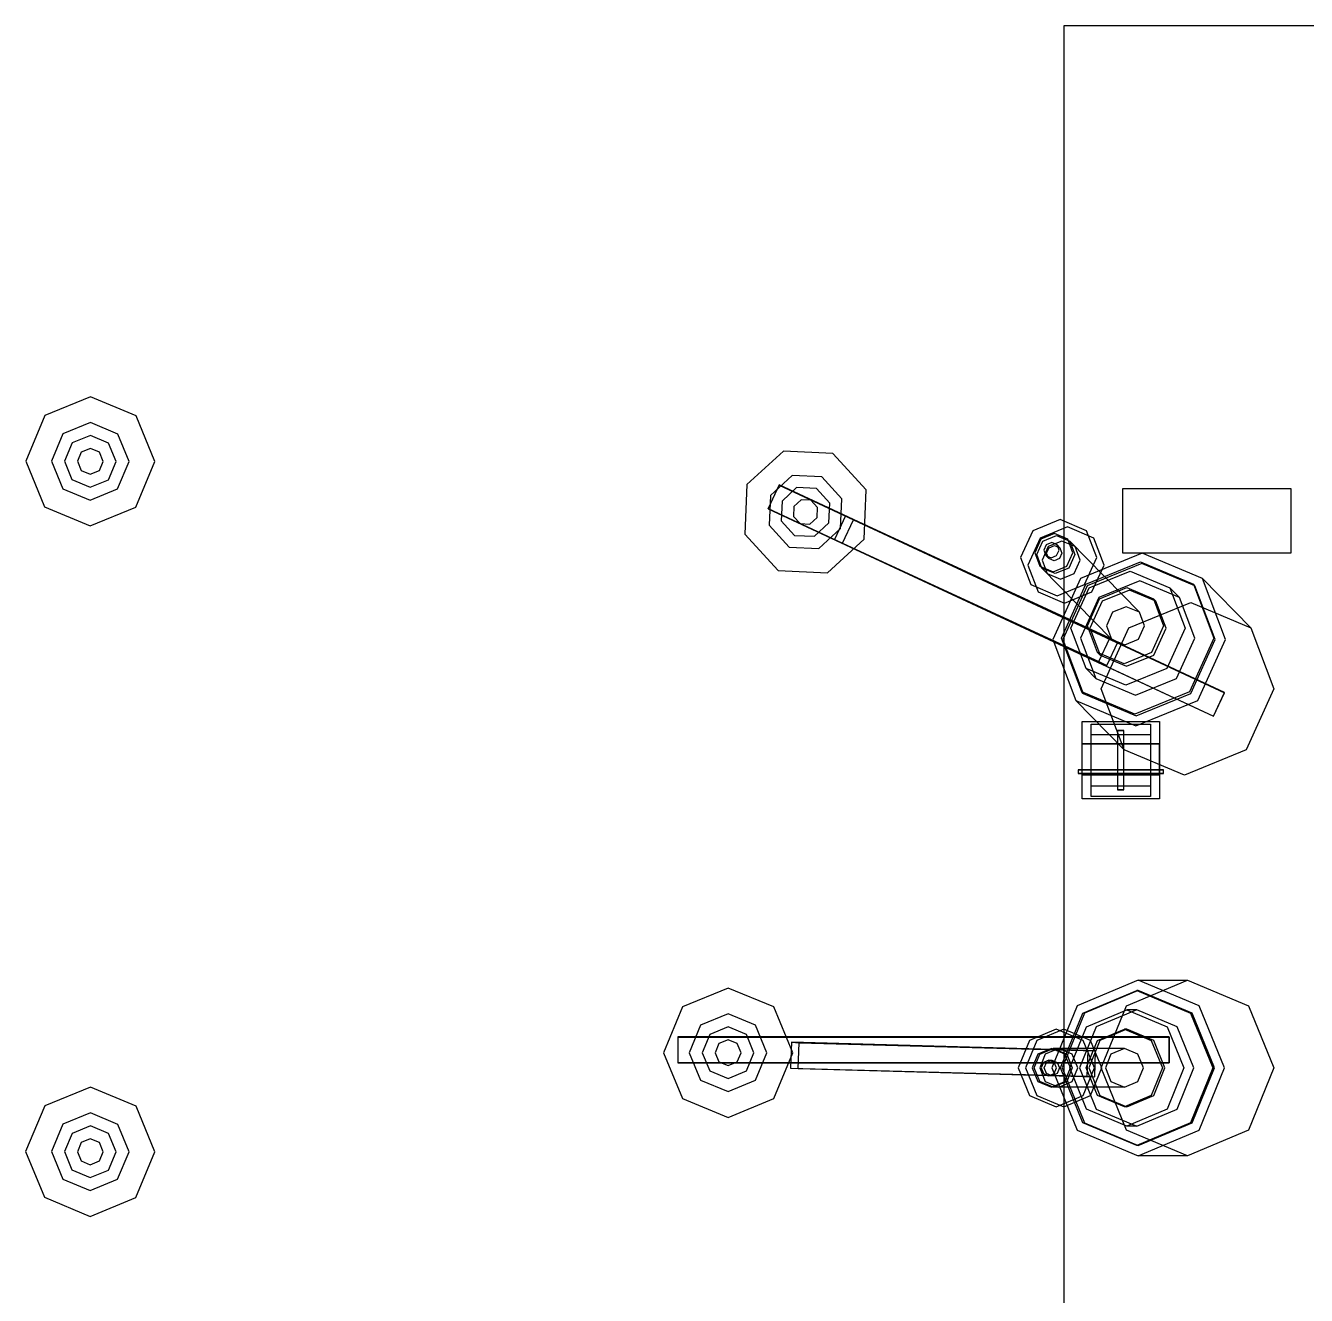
# Model space of a CAD drawing. Header units: inches. Extents: x -4812 to 4100, y -5780 to 4596.
# Drawn here: x -4812 to 140, y -844 to 4066 of the extents above; entities that cross this region are included whole.
import ezdxf

# ---------------------------------------------------------------- set-up
doc = ezdxf.new("R2010")
doc.units = ezdxf.units.IN
doc.header["$MEASUREMENT"] = 0
doc.linetypes.add('dashed', pattern=[0.472727, 0.136364, -0.1, 0.136364, -0.1])
doc.linetypes.add('solid', pattern=[0.3, 0.1, 0.1, 0.1])
doc.layers.add('1_41EA_UMB_TCE_GSUT', color=7, linetype='Continuous')

# ---------------------------------------------------------------- blocks, each defined once
blk = doc.blocks.new('AUTOMATION TEST COMPONENT')
at = {"layer": '1_41EA_UMB_TCE_GSUT', "color": 1, "linetype": 'solid'}
for p, q in [((-795.9, -4255.7), (-795.9, 4066.3)), ((-795.9, 4066.3), (1396.1, 4066.3)), ((-795.9, -4255.7), (-795.9, 4066.3)), ((-795.9, 4066.3), (1396.1, 4066.3)), ((-4561, 2631.2), (-4738, 2558.6)), ((-4384.4, 2557.4), (-4561, 2631.2)), ((-4738, 2558.6), (-4811.8, 2382.1)), ((-4561.3, 2531.2), (-4667.5, 2487.7)), ((-4455.4, 2486.9), (-4561.3, 2531.2)), ((-4311.8, 2380.4), (-4384.4, 2557.4)), ((-4667.5, 2487.7), (-4711.8, 2381.8)), ((-4561.5, 2481.2), (-4632.3, 2452.2)), ((-4561.5, 2481.2), (-4632.3, 2452.2)), ((-4490.9, 2451.7), (-4561.5, 2481.2)), ((-4490.9, 2451.7), (-4561.5, 2481.2)), ((-4411.8, 2380.7), (-4455.4, 2486.9)), ((-4632.3, 2452.2), (-4661.8, 2381.6)), ((-4632.3, 2452.2), (-4661.8, 2381.6)), ((-4561.7, 2431.2), (-4597.1, 2416.7)), ((-4561.7, 2431.2), (-4597.1, 2416.7)), ((-4526.4, 2416.5), (-4561.7, 2431.2)), ((-4526.4, 2416.5), (-4561.7, 2431.2)), ((-4461.8, 2380.9), (-4490.9, 2451.7)), ((-4461.8, 2380.9), (-4490.9, 2451.7)), ((-4811.8, 2382.1), (-4739.2, 2205.1)), ((-4711.8, 2381.8), (-4668.3, 2275.5)), ((-4661.8, 2381.6), (-4632.8, 2310.8)), ((-4661.8, 2381.6), (-4632.8, 2310.8)), ((-4597.1, 2416.7), (-4611.8, 2381.4)), ((-4597.1, 2416.7), (-4611.8, 2381.4)), ((-4611.8, 2381.4), (-4597.3, 2346)), ((-4611.8, 2381.4), (-4597.3, 2346)), ((-4526.6, 2345.8), (-4511.8, 2381.1)), ((-4526.6, 2345.8), (-4511.8, 2381.1)), ((-4511.8, 2381.1), (-4526.4, 2416.5)), ((-4511.8, 2381.1), (-4526.4, 2416.5)), ((-4491.4, 2310.3), (-4461.8, 2380.9)), ((-4491.4, 2310.3), (-4461.8, 2380.9)), ((-4456.1, 2274.8), (-4411.8, 2380.7)), ((-4385.7, 2203.9), (-4311.8, 2380.4)), ((-1882.1, 2420.4), (-2023.2, 2291.2)), ((-1690.9, 2412.1), (-1882.1, 2420.4)), ((-1561.7, 2271), (-1690.9, 2412.1)), ((-4597.3, 2346), (-4562, 2331.2)), ((-4597.3, 2346), (-4562, 2331.2)), ((-4562, 2331.2), (-4526.6, 2345.8)), ((-4562, 2331.2), (-4526.6, 2345.8)), ((-4632.8, 2310.8), (-4562.2, 2281.2)), ((-4632.8, 2310.8), (-4562.2, 2281.2)), ((-4562.2, 2281.2), (-4491.4, 2310.3)), ((-4562.2, 2281.2), (-4491.4, 2310.3)), ((-2023.2, 2291.2), (-2031.5, 2100)), ((-1898.8, 2289.7), (-1941, 2199.1)), ((-1941, 2198.1), (-1898.8, 2288.8)), ((-1847.9, 2326.5), (-1932.5, 2248.9)), ((-176.8, 1486.8), (-1898.8, 2289.7)), ((-1898.8, 2289.7), (-1898.8, 2288.8)), ((-1898.8, 2288.8), (-176.8, 1485.8)), ((-1830.8, 2279.5), (-1887.2, 2227.8)), ((-1830.8, 2279.5), (-1887.2, 2227.8)), ((-1733.2, 2321.4), (-1847.9, 2326.5)), ((-1754.3, 2276.1), (-1830.8, 2279.5)), ((-1754.3, 2276.1), (-1830.8, 2279.5)), ((-1655.6, 2236.8), (-1733.2, 2321.4)), ((-4668.3, 2275.5), (-4562.4, 2231.2)), ((-4562.4, 2231.2), (-4456.1, 2274.8)), ((-1932.5, 2248.9), (-1937.6, 2134.2)), ((-1813.7, 2232.5), (-1841.9, 2206.6)), ((-1813.7, 2232.5), (-1841.9, 2206.6)), ((-1775.5, 2230.8), (-1813.7, 2232.5)), ((-1775.5, 2230.8), (-1813.7, 2232.5)), ((-1749.6, 2202.6), (-1775.5, 2230.8)), ((-1749.6, 2202.6), (-1775.5, 2230.8)), ((-1702.6, 2219.7), (-1754.3, 2276.1)), ((-1702.6, 2219.7), (-1754.3, 2276.1)), ((-1660.7, 2122.1), (-1655.6, 2236.8)), ((-1570, 2079.8), (-1561.7, 2271)), ((-569.9, 2276.3), (80.1, 2276.3)), ((-569.9, 2026.3), (-569.9, 2276.3)), ((-569.9, 2276.3), (80.1, 2276.3)), ((-569.9, 2026.3), (-569.9, 2276.3)), ((80.1, 2276.3), (80.1, 2026.3)), ((80.1, 2276.3), (80.1, 2026.3)), ((-4739.2, 2205.1), (-4562.7, 2131.2)), ((-4562.7, 2131.2), (-4385.7, 2203.9)), ((-1941, 2199.1), (-219, 1396.1)), ((-1941, 2199.1), (-1941, 2198.1)), ((-1941, 2198.1), (-219, 1395.2)), ((-1887.2, 2227.8), (-1890.6, 2151.3)), ((-1887.2, 2227.8), (-1890.6, 2151.3)), ((-1841.9, 2206.6), (-1843.6, 2168.4)), ((-1841.9, 2206.6), (-1843.6, 2168.4)), ((-1751.3, 2164.4), (-1749.6, 2202.6)), ((-1751.3, 2164.4), (-1749.6, 2202.6)), ((-1706, 2143.2), (-1702.6, 2219.7)), ((-1706, 2143.2), (-1702.6, 2219.7)), ((-1937.6, 2134.2), (-1860, 2049.6)), ((-1890.6, 2151.3), (-1838.9, 2094.9)), ((-1890.6, 2151.3), (-1838.9, 2094.9)), ((-1843.6, 2168.4), (-1817.7, 2140.2)), ((-1843.6, 2168.4), (-1817.7, 2140.2)), ((-1817.7, 2140.2), (-1779.5, 2138.5)), ((-1817.7, 2140.2), (-1779.5, 2138.5)), ((-1779.5, 2138.5), (-1751.3, 2164.4)), ((-1779.5, 2138.5), (-1751.3, 2164.4)), ((-1762.4, 2091.5), (-1706, 2143.2)), ((-1762.4, 2091.5), (-1706, 2143.2)), ((-1642.4, 2170.1), (-1684.6, 2079.5)), ((-1653.6, 2064.2), (-1611.4, 2154.8)), ((-620.4, 1697.5), (-1642.4, 2170.1)), ((-1642.4, 2170.1), (-1611.4, 2154.8)), ((-1611.4, 2154.8), (-589.4, 1682.1)), ((-812.1, 2156), (-917.8, 2112.9)), ((-709.6, 2112.9), (-812.1, 2156)), ((-2031.5, 2100), (-1902.3, 1958.9)), ((-1838.9, 2094.9), (-1762.4, 2091.5)), ((-1838.9, 2094.9), (-1762.4, 2091.5)), ((-1745.3, 2044.5), (-1660.7, 2122.1)), ((-917.8, 2112.9), (-964.8, 2008.8)), ((-889.7, 2084.3), (-936.7, 1980.2)), ((-886.4, 2079.9), (-909.9, 2027.9)), ((-784, 2127.4), (-889.7, 2084.3)), ((-833.6, 2101.5), (-886.4, 2079.9)), ((-879.1, 2072.5), (-826.3, 2094)), ((-782.3, 2079.9), (-833.6, 2101.5)), ((-826.3, 2094), (-775, 2072.5)), ((-681.5, 2084.3), (-784, 2127.4)), ((-762.7, 2027.9), (-782.3, 2079.9)), ((-670.3, 2008.8), (-709.6, 2112.9)), ((-642.2, 1980.2), (-681.5, 2084.3)), ((-1860, 2049.6), (-1745.3, 2044.5)), ((-1711.1, 1950.6), (-1570, 2079.8)), ((-1684.6, 2079.5), (-662.6, 1606.9)), ((-1684.6, 2079.5), (-1653.6, 2064.2)), ((-1653.6, 2064.2), (-631.6, 1591.5)), ((-902.6, 2020.4), (-879.1, 2072.5)), ((-858.4, 2051.3), (-881.8, 1999.3)), ((-865.7, 2058.2), (-875.1, 2037.4)), ((-875.1, 2037.4), (-867.3, 2016.6)), ((-844.6, 2066.9), (-865.7, 2058.2)), ((-864.1, 2026.1), (-854.7, 2047)), ((-805.5, 2072.9), (-858.4, 2051.3)), ((-854.7, 2047), (-833.5, 2055.6)), ((-824.1, 2058.2), (-844.6, 2066.9)), ((-833.5, 2055.6), (-813, 2047)), ((-825.6, 2016.6), (-816.2, 2037.4)), ((-824.1, 2058.2), (-813, 2047)), ((-816.2, 2037.4), (-824.1, 2058.2)), ((-813, 2047), (-805.2, 2026.1)), ((-754.2, 2051.3), (-805.5, 2072.9)), ((-505.1, 1797.5), (-775, 2072.5)), ((-775, 2072.5), (-755.4, 2020.4)), ((-734.6, 1999.3), (-754.2, 2051.3)), ((-964.8, 2008.8), (-925.6, 1904.7)), ((-909.9, 2027.9), (-890.3, 1975.8)), ((-883, 1968.4), (-902.6, 2020.4)), ((-881.8, 1999.3), (-862.2, 1947.2)), ((-856.2, 2005.3), (-867.3, 2016.6)), ((-867.3, 2016.6), (-846.8, 2008)), ((-856.2, 2005.3), (-864.1, 2026.1)), ((-835.7, 1996.7), (-856.2, 2005.3)), ((-846.8, 2008), (-825.6, 2016.6)), ((-814.6, 2005.3), (-835.7, 1996.7)), ((-805.2, 2026.1), (-814.6, 2005.3)), ((-786.2, 1975.8), (-762.7, 2027.9)), ((-755.4, 2020.4), (-778.9, 1968.4)), ((-758.1, 1947.2), (-734.6, 1999.3)), ((-494.3, 2025.8), (-733.9, 1928.1)), ((-717.3, 1904.7), (-670.3, 2008.8)), ((-712.8, 1906), (-501.4, 1992.3)), ((-495.7, 1986.5), (-707.2, 1900.3)), ((80.1, 2026.3), (-569.9, 2026.3)), ((80.1, 2026.3), (-569.9, 2026.3)), ((-501.4, 1992.3), (-296.3, 1906)), ((-290.7, 1900.3), (-495.7, 1986.5)), ((-261.9, 1928.1), (-494.3, 2025.8)), ((-1902.3, 1958.9), (-1711.1, 1950.6)), ((-936.7, 1980.2), (-897.5, 1876.1)), ((-890.3, 1975.8), (-839, 1954.3)), ((-613.1, 1693.4), (-883, 1968.4)), ((-831.7, 1946.8), (-883, 1968.4)), ((-862.2, 1947.2), (-811, 1925.6)), ((-839, 1954.3), (-786.2, 1975.8)), ((-778.9, 1968.4), (-831.7, 1946.8)), ((-811, 1925.6), (-758.1, 1947.2)), ((-700.1, 1892.1), (-541.5, 1956.8)), ((-689.2, 1876.1), (-642.2, 1980.2)), ((-541.5, 1956.8), (-387.8, 1892.1)), ((-925.6, 1904.7), (-823, 1861.6)), ((-733.9, 1928.1), (-840.4, 1692.1)), ((-823, 1861.6), (-717.3, 1904.7)), ((-806.8, 1697.8), (-712.8, 1906)), ((-707.2, 1900.3), (-801.1, 1692.1)), ((-770.6, 1735.9), (-700.1, 1892.1)), ((-504.1, 1918.6), (-662.7, 1854)), ((-659.4, 1849.6), (-553.6, 1892.7)), ((-544.3, 1883.2), (-650, 1840.1)), ((-553.6, 1892.7), (-451.1, 1849.6)), ((-441.8, 1840.1), (-544.3, 1883.2)), ((-350.3, 1854), (-504.1, 1918.6)), ((-350.3, 1854), (-387.8, 1892.1)), ((-387.8, 1892.1), (-328.9, 1735.9)), ((-290.7, 1900.3), (-296.3, 1906)), ((-296.3, 1906), (-217.8, 1697.8)), ((-212.2, 1692.1), (-290.7, 1900.3)), ((-261.9, 1928.1), (-74.6, 1737.3)), ((-172.9, 1692.1), (-261.9, 1928.1)), ((-897.5, 1876.1), (-795, 1832.9)), ((-795, 1832.9), (-689.2, 1876.1)), ((-662.7, 1854), (-733.1, 1697.8)), ((-706.3, 1745.5), (-659.4, 1849.6)), ((-650, 1840.1), (-697, 1735.9)), ((-546.6, 1737.3), (-307, 1835)), ((-441.8, 1840.1), (-451.1, 1849.6)), ((-451.1, 1849.6), (-411.9, 1745.5)), ((-402.5, 1735.9), (-441.8, 1840.1)), ((-291.4, 1697.8), (-350.3, 1854)), ((-307, 1835), (-74.6, 1737.3)), ((-609.2, 1797.5), (-632.7, 1745.5)), ((-556.4, 1819.1), (-609.2, 1797.5)), ((-505.1, 1797.5), (-556.4, 1819.1)), ((-485.5, 1745.5), (-505.1, 1797.5)), ((-711.7, 1579.8), (-770.6, 1735.9)), ((-667.1, 1641.4), (-706.3, 1745.5)), ((-697, 1735.9), (-657.7, 1631.8)), ((-653.1, 1501.3), (-546.6, 1737.3)), ((-632.7, 1745.5), (-613.1, 1693.4)), ((-509, 1693.4), (-485.5, 1745.5)), ((-411.9, 1745.5), (-458.8, 1641.4)), ((-449.5, 1631.8), (-402.5, 1735.9)), ((-328.9, 1735.9), (-399.4, 1579.8)), ((-74.6, 1737.3), (14.4, 1501.3)), ((-840.4, 1692.1), (-751.4, 1456.1)), ((-728.2, 1489.5), (-806.8, 1697.8)), ((-801.1, 1692.1), (-722.6, 1483.8)), ((-733.1, 1697.8), (-674.2, 1541.6)), ((-662.6, 1606.9), (-620.4, 1697.5)), ((-589.4, 1682.1), (-620.4, 1697.5)), ((-613.1, 1693.4), (-561.8, 1671.9)), ((-561.8, 1671.9), (-509, 1693.4)), ((-361.9, 1541.6), (-291.4, 1697.8)), ((-217.8, 1697.8), (-311.8, 1489.5)), ((-306.1, 1483.8), (-212.2, 1692.1)), ((-279.4, 1456.1), (-172.9, 1692.1)), ((-657.7, 1631.8), (-667.1, 1641.4)), ((-564.6, 1598.2), (-667.1, 1641.4)), ((-631.6, 1591.5), (-589.4, 1682.1)), ((-458.8, 1641.4), (-564.6, 1598.2)), ((-662.6, 1606.9), (-631.6, 1591.5)), ((-657.7, 1631.8), (-555.2, 1588.7)), ((-555.2, 1588.7), (-449.5, 1631.8)), ((-674.2, 1541.6), (-711.7, 1579.8)), ((-557.9, 1515.1), (-711.7, 1579.8)), ((-674.2, 1541.6), (-520.5, 1476.9)), ((-399.4, 1579.8), (-557.9, 1515.1)), ((-520.5, 1476.9), (-361.9, 1541.6)), ((-722.6, 1483.8), (-728.2, 1489.5)), ((-523.2, 1403.3), (-728.2, 1489.5)), ((-564.1, 1265.3), (-653.1, 1501.3)), ((-311.8, 1489.5), (-523.2, 1403.3)), ((-219, 1396.1), (-176.8, 1486.8)), ((-219, 1395.2), (-176.8, 1485.8)), ((-176.8, 1485.8), (-176.8, 1486.8)), ((14.4, 1501.3), (-92.1, 1265.3)), ((-564.1, 1265.3), (-751.4, 1456.1)), ((-751.4, 1456.1), (-519.1, 1358.3)), ((-722.6, 1483.8), (-517.6, 1397.6)), ((-519.1, 1358.3), (-279.4, 1456.1)), ((-517.6, 1397.6), (-306.1, 1483.8)), ((-219, 1396.1), (-219, 1395.2)), ((-727.4, 1075.4), (-727.4, 1375.4)), ((-727.4, 1375.4), (-427.4, 1375.4)), ((-727.4, 1075.4), (-727.4, 1375.4)), ((-727.4, 1375.4), (-427.4, 1375.4)), ((-692.4, 1085.4), (-692.4, 1365.4)), ((-692.4, 1365.4), (-462.4, 1365.4)), ((-692.4, 1085.4), (-692.4, 1365.4)), ((-692.4, 1365.4), (-462.4, 1365.4)), ((-590.4, 1340.4), (-565.4, 1340.4)), ((-565.4, 1340.4), (-590.4, 1340.4)), ((-590.4, 1340.4), (-590.4, 1110.4)), ((-565.4, 1110.4), (-565.4, 1340.4)), ((-462.4, 1365.4), (-462.4, 1085.4)), ((-462.4, 1365.4), (-462.4, 1085.4)), ((-427.4, 1375.4), (-427.4, 1075.4)), ((-427.4, 1375.4), (-427.4, 1075.4)), ((-727.9, 1288.4), (-427.9, 1288.4)), ((-427.9, 1288.4), (-727.9, 1288.4)), ((-727.9, 1288.4), (-727.9, 1168.4)), ((-427.9, 1168.4), (-427.9, 1288.4)), ((-331.8, 1167.5), (-564.1, 1265.3)), ((-92.1, 1265.3), (-331.8, 1167.5)), ((-742.9, 1188.4), (-412.9, 1188.4)), ((-412.9, 1188.4), (-742.9, 1188.4)), ((-742.9, 1188.4), (-742.9, 1173.4)), ((-742.9, 1173.4), (-412.9, 1173.4)), ((-412.9, 1173.4), (-742.9, 1173.4)), ((-727.9, 1168.4), (-427.9, 1168.4)), ((-427.9, 1168.4), (-727.9, 1168.4)), ((-412.9, 1173.4), (-412.9, 1188.4)), ((-590.4, 1110.4), (-565.4, 1110.4)), ((-565.4, 1110.4), (-590.4, 1110.4)), ((-427.4, 1075.4), (-727.4, 1075.4)), ((-427.4, 1075.4), (-727.4, 1075.4)), ((-462.4, 1085.4), (-692.4, 1085.4)), ((-462.4, 1085.4), (-692.4, 1085.4)), ((-510.2, 375.4), (-746.2, 275.8)), ((-555.4, 275.8), (-319.4, 375.4)), ((-510.2, 375.4), (-319.4, 375.4)), ((-274.2, 275.8), (-510.2, 375.4)), ((-319.4, 375.4), (-83.4, 275.8)), ((-2095.9, 344.3), (-2272.7, 271)), ((-1919.1, 271), (-2095.9, 344.3)), ((-724.1, 247.5), (-515.9, 335.4)), ((-510.2, 335.4), (-718.4, 247.5)), ((-510.2, 335.4), (-515.9, 335.4)), ((-515.9, 335.4), (-307.7, 247.5)), ((-301.9, 247.5), (-510.2, 335.4)), ((-2272.7, 271), (-2345.9, 94.3)), ((-1845.9, 94.3), (-1919.1, 271)), ((-746.2, 275.8), (-843.9, 35.4)), ((-710.2, 194.5), (-554.1, 260.4)), ((-515.9, 260.4), (-672.1, 194.5)), ((-653.1, 35.4), (-555.4, 275.8)), ((-515.9, 260.4), (-554.1, 260.4)), ((-554.1, 260.4), (-397.9, 194.5)), ((-359.7, 194.5), (-515.9, 260.4)), ((-176.4, 35.4), (-274.2, 275.8)), ((-83.4, 275.8), (14.4, 35.4)), ((-2202, 200.3), (-2245.9, 94.3)), ((-2095.9, 244.3), (-2202, 200.3)), ((-1989.8, 200.3), (-2095.9, 244.3)), ((-1945.9, 94.3), (-1989.8, 200.3)), ((-810.4, 35.4), (-724.1, 247.5)), ((-718.4, 247.5), (-804.7, 35.4)), ((-307.7, 247.5), (-221.4, 35.4)), ((-215.7, 35.4), (-301.9, 247.5)), ((-390.7, 155.8), (-2290.7, 155.8)), ((-2290.7, 155.8), (-2290.7, 55.8)), ((-2290.7, 155.8), (-2290.7, 54.8)), ((-2290.7, 154.8), (-390.7, 154.8)), ((-2166.6, 165), (-2195.9, 94.3)), ((-2166.6, 165), (-2195.9, 94.3)), ((-2095.9, 194.3), (-2166.6, 165)), ((-2095.9, 194.3), (-2166.6, 165)), ((-2025.2, 165), (-2095.9, 194.3)), ((-2025.2, 165), (-2095.9, 194.3)), ((-1995.9, 94.3), (-2025.2, 165)), ((-1995.9, 94.3), (-2025.2, 165)), ((-826.9, 185.4), (-931, 141.4)), ((-798.3, 185.4), (-902.4, 141.4)), ((-722.8, 141.4), (-826.9, 185.4)), ((-694.2, 141.4), (-798.3, 185.4)), ((-774.9, 35.4), (-710.2, 194.5)), ((-672.1, 194.5), (-736.8, 35.4)), ((-667.7, 141.4), (-563.6, 185.4)), ((-554.1, 185.4), (-658.2, 141.4)), ((-554.1, 185.4), (-563.6, 185.4)), ((-563.6, 185.4), (-459.5, 141.4)), ((-449.9, 141.4), (-554.1, 185.4)), ((-397.9, 194.5), (-333.2, 35.4)), ((-390.7, 54.8), (-390.7, 155.8)), ((-390.7, 154.8), (-390.7, 155.8)), ((-390.7, 154.8), (-390.7, 54.8)), ((-295, 35.4), (-359.7, 194.5)), ((-2131.2, 129.6), (-2145.9, 94.3)), ((-2131.2, 129.6), (-2145.9, 94.3)), ((-2095.9, 144.3), (-2131.2, 129.6)), ((-2095.9, 144.3), (-2131.2, 129.6)), ((-2060.5, 129.6), (-2095.9, 144.3)), ((-2060.5, 129.6), (-2095.9, 144.3)), ((-2045.9, 94.3), (-2060.5, 129.6)), ((-2045.9, 94.3), (-2060.5, 129.6)), ((-1850.8, 134.9), (-1854, 35)), ((-704, 103.2), (-1850.8, 134.9)), ((-1850.8, 134.9), (-1821.6, 132.9)), ((-1824.7, 33), (-1821.6, 132.9)), ((-1821.6, 132.9), (-674.7, 101.2)), ((-931, 141.4), (-974.2, 35.4)), ((-902.4, 141.4), (-945.5, 35.4)), ((-846, 110.4), (-898.1, 88.4)), ((-890.6, 88.4), (-838.5, 110.4)), ((-817.4, 110.4), (-869.4, 88.4)), ((-793.9, 88.4), (-846, 110.4)), ((-563.6, 110.4), (-838.5, 110.4)), ((-838.5, 110.4), (-786.5, 88.4)), ((-765.3, 88.4), (-817.4, 110.4)), ((-679.7, 35.4), (-722.8, 141.4)), ((-710.8, 35.4), (-667.7, 141.4)), ((-707.1, 3.3), (-704, 103.2)), ((-674.7, 101.2), (-704, 103.2)), ((-658.2, 141.4), (-701.3, 35.4)), ((-651, 35.4), (-694.2, 141.4)), ((-677.8, 1.3), (-674.7, 101.2)), ((-563.6, 110.4), (-615.7, 88.4)), ((-511.5, 88.4), (-563.6, 110.4)), ((-459.5, 141.4), (-416.3, 35.4)), ((-406.8, 35.4), (-449.9, 141.4)), ((-2345.9, 94.3), (-2272.7, -82.5)), ((-2290.7, 55.8), (-2290.7, 54.8)), ((-2290.7, 55.8), (-390.7, 55.8)), ((-2290.7, 54.8), (-390.7, 54.8)), ((-2245.9, 94.3), (-2202, -11.8)), ((-2195.9, 94.3), (-2166.6, 23.5)), ((-2195.9, 94.3), (-2166.6, 23.5)), ((-2145.9, 94.3), (-2131.2, 58.9)), ((-2145.9, 94.3), (-2131.2, 58.9)), ((-2131.2, 58.9), (-2095.9, 44.3)), ((-2131.2, 58.9), (-2095.9, 44.3)), ((-2095.9, 44.3), (-2060.5, 58.9)), ((-2095.9, 44.3), (-2060.5, 58.9)), ((-2060.5, 58.9), (-2045.9, 94.3)), ((-2060.5, 58.9), (-2045.9, 94.3)), ((-2025.2, 23.5), (-1995.9, 94.3)), ((-2025.2, 23.5), (-1995.9, 94.3)), ((-1989.8, -11.8), (-1945.9, 94.3)), ((-1919.1, -82.5), (-1845.9, 94.3)), ((-898.1, 88.4), (-919.6, 35.4)), ((-912.2, 35.4), (-890.6, 88.4)), ((-869.4, 88.4), (-891, 35.4)), ((-876.4, 56.6), (-885, 35.4)), ((-855.5, 65.4), (-876.4, 56.6)), ((-873.7, 35.4), (-865.1, 56.6)), ((-865.1, 56.6), (-844.3, 65.4)), ((-855.5, 65.4), (-844.3, 65.4)), ((-834.7, 56.6), (-855.5, 65.4)), ((-844.3, 65.4), (-823.4, 56.6)), ((-826.1, 35.4), (-834.7, 56.6)), ((-823.4, 56.6), (-814.8, 35.4)), ((-772.4, 35.4), (-793.9, 88.4)), ((-786.5, 88.4), (-764.9, 35.4)), ((-743.8, 35.4), (-765.3, 88.4)), ((-615.7, 88.4), (-637.2, 35.4)), ((-490, 35.4), (-511.5, 88.4)), ((-2166.6, 23.5), (-2095.9, -5.7)), ((-2166.6, 23.5), (-2095.9, -5.7)), ((-2095.9, -5.7), (-2025.2, 23.5)), ((-2095.9, -5.7), (-2025.2, 23.5)), ((-1854, 35), (-707.1, 3.3)), ((-1854, 35), (-1824.7, 33)), ((-1824.7, 33), (-677.8, 1.3)), ((-974.2, 35.4), (-931, -70.7)), ((-945.5, 35.4), (-902.4, -70.7)), ((-919.6, 35.4), (-898.1, -17.7)), ((-890.6, -17.7), (-912.2, 35.4)), ((-891, 35.4), (-869.4, -17.7)), ((-885, 35.4), (-876.4, 14.1)), ((-876.4, 14.1), (-855.5, 5.4)), ((-865.1, 14.1), (-873.7, 35.4)), ((-844.3, 5.4), (-865.1, 14.1)), ((-855.5, 5.4), (-834.7, 14.1)), ((-844.3, 5.4), (-855.5, 5.4)), ((-823.4, 14.1), (-844.3, 5.4)), ((-843.9, 35.4), (-746.2, -205.1)), ((-834.7, 14.1), (-826.1, 35.4)), ((-814.8, 35.4), (-823.4, 14.1)), ((-724.1, -176.8), (-810.4, 35.4)), ((-804.7, 35.4), (-718.4, -176.8)), ((-793.9, -17.7), (-772.4, 35.4)), ((-764.9, 35.4), (-786.5, -17.7)), ((-710.2, -123.7), (-774.9, 35.4)), ((-765.3, -17.7), (-743.8, 35.4)), ((-736.8, 35.4), (-672.1, -123.7)), ((-722.8, -70.7), (-679.7, 35.4)), ((-667.7, -70.7), (-710.8, 35.4)), ((-707.1, 3.3), (-677.8, 1.3)), ((-701.3, 35.4), (-658.2, -70.7)), ((-694.2, -70.7), (-651, 35.4)), ((-555.4, -205.1), (-653.1, 35.4)), ((-637.2, 35.4), (-615.7, -17.7)), ((-511.5, -17.7), (-490, 35.4)), ((-416.3, 35.4), (-459.5, -70.7)), ((-449.9, -70.7), (-406.8, 35.4)), ((-333.2, 35.4), (-397.9, -123.7)), ((-359.7, -123.7), (-295, 35.4)), ((-221.4, 35.4), (-307.7, -176.8)), ((-301.9, -176.8), (-215.7, 35.4)), ((-274.2, -205.1), (-176.4, 35.4)), ((14.4, 35.4), (-83.4, -205.1)), ((-4561.1, -38.8), (-4738.2, -111.4)), ((-4384.6, -112.6), (-4561.1, -38.8)), ((-2202, -11.8), (-2095.9, -55.7)), ((-2095.9, -55.7), (-1989.8, -11.8)), ((-898.1, -17.7), (-846, -39.6)), ((-838.5, -39.6), (-890.6, -17.7)), ((-869.4, -17.7), (-817.4, -39.6)), ((-846, -39.6), (-793.9, -17.7)), ((-786.5, -17.7), (-838.5, -39.6)), ((-563.6, -39.6), (-838.5, -39.6)), ((-817.4, -39.6), (-765.3, -17.7)), ((-615.7, -17.7), (-563.6, -39.6)), ((-563.6, -39.6), (-511.5, -17.7)), ((-2272.7, -82.5), (-2095.9, -155.7)), ((-2095.9, -155.7), (-1919.1, -82.5)), ((-931, -70.7), (-826.9, -114.6)), ((-902.4, -70.7), (-798.3, -114.6)), ((-826.9, -114.6), (-722.8, -70.7)), ((-798.3, -114.6), (-694.2, -70.7)), ((-563.6, -114.6), (-667.7, -70.7)), ((-658.2, -70.7), (-554.1, -114.6)), ((-459.5, -70.7), (-563.6, -114.6)), ((-554.1, -114.6), (-449.9, -70.7)), ((-4738.2, -111.4), (-4812, -287.9)), ((-4561.5, -138.8), (-4667.7, -182.3)), ((-4455.6, -183.1), (-4561.5, -138.8)), ((-4312, -289.6), (-4384.6, -112.6)), ((-554.1, -189.6), (-710.2, -123.7)), ((-672.1, -123.7), (-515.9, -189.6)), ((-554.1, -114.6), (-563.6, -114.6)), ((-397.9, -123.7), (-554.1, -189.6)), ((-515.9, -189.6), (-359.7, -123.7)), ((-4667.7, -182.3), (-4712, -288.2)), ((-4561.7, -188.8), (-4632.5, -217.8)), ((-4561.7, -188.8), (-4632.5, -217.8)), ((-4491.1, -218.3), (-4561.7, -188.8)), ((-4491.1, -218.3), (-4561.7, -188.8)), ((-4412, -289.3), (-4455.6, -183.1)), ((-515.9, -264.6), (-724.1, -176.8)), ((-718.4, -176.8), (-510.2, -264.6)), ((-515.9, -189.6), (-554.1, -189.6)), ((-307.7, -176.8), (-515.9, -264.6)), ((-510.2, -264.6), (-301.9, -176.8)), ((-4632.5, -217.8), (-4662, -288.4)), ((-4632.5, -217.8), (-4662, -288.4)), ((-4561.8, -238.8), (-4597.2, -253.3)), ((-4561.8, -238.8), (-4597.2, -253.3)), ((-4526.5, -253.5), (-4561.8, -238.8)), ((-4526.5, -253.5), (-4561.8, -238.8)), ((-4462, -289.1), (-4491.1, -218.3)), ((-4462, -289.1), (-4491.1, -218.3)), ((-746.2, -205.1), (-510.2, -304.6)), ((-319.4, -304.6), (-555.4, -205.1)), ((-510.2, -304.6), (-274.2, -205.1)), ((-83.4, -205.1), (-319.4, -304.6)), ((-4812, -287.9), (-4739.4, -464.9)), ((-4712, -288.2), (-4668.4, -394.5)), ((-4662, -288.4), (-4633, -359.2)), ((-4662, -288.4), (-4633, -359.2)), ((-4597.2, -253.3), (-4612, -288.6)), ((-4597.2, -253.3), (-4612, -288.6)), ((-4612, -288.6), (-4597.5, -324)), ((-4612, -288.6), (-4597.5, -324)), ((-4526.8, -324.2), (-4512, -288.9)), ((-4526.8, -324.2), (-4512, -288.9)), ((-4512, -288.9), (-4526.5, -253.5)), ((-4512, -288.9), (-4526.5, -253.5)), ((-4491.5, -359.7), (-4462, -289.1)), ((-4491.5, -359.7), (-4462, -289.1)), ((-4456.3, -395.2), (-4412, -289.3)), ((-4385.9, -466.2), (-4312, -289.6)), ((-510.2, -264.6), (-515.9, -264.6)), ((-4597.5, -324), (-4562.2, -338.8)), ((-4597.5, -324), (-4562.2, -338.8)), ((-4562.2, -338.8), (-4526.8, -324.2)), ((-4562.2, -338.8), (-4526.8, -324.2)), ((-319.4, -304.6), (-510.2, -304.6)), ((-4668.4, -394.5), (-4562.5, -438.8)), ((-4633, -359.2), (-4562.4, -388.8)), ((-4633, -359.2), (-4562.4, -388.8)), ((-4562.5, -438.8), (-4456.3, -395.2)), ((-4562.4, -388.8), (-4491.5, -359.7)), ((-4562.4, -388.8), (-4491.5, -359.7)), ((-4739.4, -464.9), (-4562.9, -538.8)), ((-4562.9, -538.8), (-4385.9, -466.2))]:
    blk.add_line(p, q, dxfattribs=at)
at = {"layer": '1_41EA_UMB_TCE_GSUT', "color": 1, "linetype": 'dashed'}
for p, q in [((-692.4, 1125.4), (-692.4, 1325.4)), ((-692.4, 1325.4), (-462.4, 1325.4)), ((-692.4, 1125.4), (-692.4, 1325.4)), ((-692.4, 1325.4), (-462.4, 1325.4)), ((-462.4, 1325.4), (-462.4, 1125.4)), ((-462.4, 1325.4), (-462.4, 1125.4)), ((-462.4, 1125.4), (-692.4, 1125.4)), ((-462.4, 1125.4), (-692.4, 1125.4))]:
    blk.add_line(p, q, dxfattribs=at)

msp = doc.modelspace()

# ---------------------------------------------------------------- block references
msp.add_blockref('AUTOMATION TEST COMPONENT', (0, 0))

doc.saveas('drawing.dxf')
